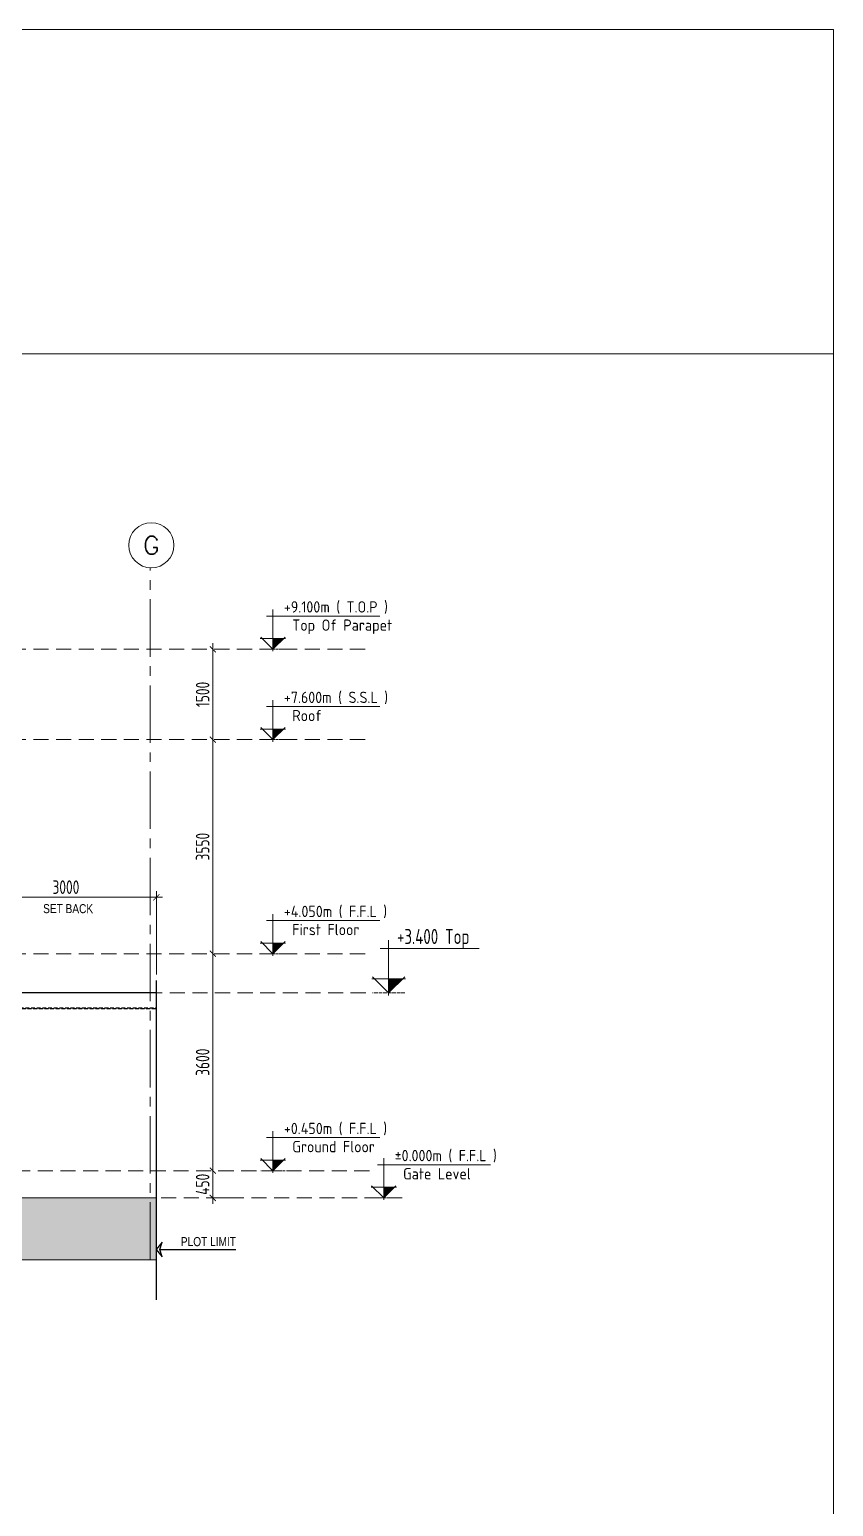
# Model space of a CAD drawing. Header units: millimetres. Extents: x -30697 to 201471, y -29614 to 19378.
# Drawn here: x 188136 to 201471, y -5118 to 19378 of the extents above; entities that cross this region are included whole.
import ezdxf
from ezdxf.enums import TextEntityAlignment as Align

# ---------------------------------------------------------------- set-up
doc = ezdxf.new("R2010")
doc.units = ezdxf.units.MM
doc.header["$MEASUREMENT"] = 0
doc.header["$PDMODE"] = 1
for name, pattern in [('1735 X DT-5BR-ELE_04$0$DASHED', [0.75, 0.5, -0.25]), ('1735 X DT-5BR-ELE_04$0$HIDDEN', [0.375, 0.25, -0.125]), ('ACAD_ISO02W100', [15, 12, -3]), ('CENTER2', [28.575, 19.05, -3.175, 3.175, -3.175])]:
    doc.linetypes.add(name, pattern=pattern)
for name, color, linetype, lineweight, plot in [('00--ORIGIN', 6, 'Continuous', 0, False), ('00--ORIGIN POINT', 200, 'Continuous', 20, False), ('1735 X DT-5BR-ELE_04$0$00--ORIGIN POINT', 200, 'Continuous', 20, False)]:
    doc.layers.add(name, color=color, linetype=linetype, lineweight=lineweight, plot=plot)
for name, color, linetype, lineweight in [('03--GRID', 252, 'CENTER2', 5), ('03--GRIDBUBBLE', 8, 'Continuous', 18), ('03--GRIDTEXT', 4, 'Continuous', 40), ('05--TEXT-3', 3, 'Continuous', 35), ('07--DIM-2', 2, 'Continuous', 25), ('1735 X DT-5BR-ELE_04$0$04--HATCH-3', 251, 'Continuous', 9), ('1735 X DT-5BR-ELE_04$0$06--LINE-00', 8, '1735 X DT-5BR-ELE_04$0$HIDDEN', 25), ('1735 X DT-5BR-ELE_04$0$06--LINE-2', 2, 'Continuous', 25), ('1735 X DT-5BR-ELE_04$0$07--DIM-2', 2, 'Continuous', 25), ('1735 X DT-5BR-ELE_04$0$Q--KERBS', 1, 'Continuous', 18), ('1735 X DT-5BR-ELE_04$0$W--ELV-1', 250, '1735 X DT-5BR-ELE_04$0$DASHED', 9), ('W--ELEV-2', 7, 'Continuous', 20)]:
    doc.layers.add(name, color=color, linetype=linetype, lineweight=lineweight)
doc.layers.add('05--PLOT MARK', color=2, linetype='Continuous')
doc.layers.add('1735 X DT-5BR-ELE_04$0$PLOT', color=10, linetype='Continuous')
doc.styles.add('Ariel', font='arial.ttf', dxfattribs={"width": 0.8})
doc.styles.add('ISO', font='isocp2.shx', dxfattribs={"width": 0.8})
doc.styles.add('ROMANS', font='romans.shx')
doc.dimstyles.new('1-100_AR', dxfattribs={"dimtxt": 225, "dimasz": 100, "dimexe": 100, "dimexo": 100, "dimgap": 0, "dimtad": 0, "dimzin": 12, "dimdsep": 46, "dimtxsty": 'ISO', "dimblk": 'ARCHTICK', "dimcen": 100, "dimdle": 100, "dimclrd": 8, "dimclre": 9, "dimclrt": 2, "dimadec": 0, "dimazin": 0, "dimtfac": 1, "dimtmove": 0, "dimatfit": 2, "dimldrblk": 'ARCHTICK', "dimfxl": 1, "dimtvp": 0.75, "dimtolj": 1, "dimtzin": 12, "dimlwd": 9, "dimlwe": 9, "dimarcsym": 0})

# ---------------------------------------------------------------- blocks, each defined once
blk = doc.blocks.new('1735 X DT-5BR-ELE_04$0$garade 1')
at = {"layer": '1735 X DT-5BR-ELE_04$0$06--LINE-00', "ltscale": 250}
for p, q in [((10, -250), (6390, -250)), ((6390, -265), (10, -265))]:
    blk.add_line(p, q, dxfattribs=at)
at = {"layer": '1735 X DT-5BR-ELE_04$0$07--DIM-2'}
blk.add_lwpolyline([(6400, -3400), (6400, -3400), (6400, -265), (6390, -265), (6390, -250), (6400, -250), (6400, 0), (0, 0), (0, -250), (10, -250), (10, -265), (0, -265), (0, -3100)], dxfattribs=at)
blk = doc.blocks.new('1735 X DT-5BR-ELE_04')
at = {"layer": '1735 X DT-5BR-ELE_04$0$04--HATCH-3'}
h = blk.add_hatch(color=256, dxfattribs=at)
h.dxf.hatch_style = 1
h.paths.add_polyline_path([(160239, 0), (190239, 0), (190239, -1025), (160239, -1025)])
at = {"layer": '1735 X DT-5BR-ELE_04$0$00--ORIGIN POINT', "ltscale": 25}
blk.add_lwpolyline([(160239, 0), (190239, 0), (190239, -1025), (160239, -1025)], close=True, dxfattribs=at)
at = {"layer": '1735 X DT-5BR-ELE_04$0$06--LINE-2', "ltscale": 250}
blk.add_lwpolyline([(190239, 0), (190239, 0)], dxfattribs=at)
at = {"layer": '1735 X DT-5BR-ELE_04$0$07--DIM-2'}
blk.add_lwpolyline([(190239, 0), (190239, 0)], dxfattribs=at)
at = {"layer": '1735 X DT-5BR-ELE_04$0$PLOT', "linetype": '1735 X DT-5BR-ELE_04$0$DASHED', "ltscale": 300, "const_width": 25, "flags": 128}
blk.add_lwpolyline([(190239, 3607), (190239, -1695)], dxfattribs=at)
at = {"layer": '1735 X DT-5BR-ELE_04$0$Q--KERBS'}
blk.add_lwpolyline([(190239, 0), (160239, 0)], dxfattribs=at)
at = {"layer": '1735 X DT-5BR-ELE_04$0$W--ELV-1', "ltscale": 500}
for p, q in [((193701, 9100), (159342, 9100)), ((193701, 9100), (159342, 9100)), ((193701, 7600), (159342, 7600)), ((193701, 4050), (159342, 4050)), ((193712, 3400), (190239, 3400)), ((193773, 450), (159342, 450)), ((194318, 0), (159342, 0))]:
    blk.add_line(p, q, dxfattribs=at)
at = {"layer": '1735 X DT-5BR-ELE_04$0$06--LINE-2'}
blk.add_blockref('1735 X DT-5BR-ELE_04$0$garade 1', (183839, 3400), dxfattribs=at)
blk = doc.blocks.new('*U15')
at = {"color": 2}
for p, q in [((2364, 734), (-141, 734)), ((0, 875), (0, -46)), ((-280, 234), (280, 234)), ((0, 0), (-267, 267)), ((267, 267), (0, 0))]:
    blk.add_line(p, q, dxfattribs=at)
blk.add_solid([(0, 234), (234, 234), (0, 0), (234, 234)], dxfattribs=at)
at = {"layer": '00--ORIGIN POINT', "linetype": 'ACAD_ISO02W100', "ltscale": 5}
blk.add_line((270, 0), (-270, 0), dxfattribs=at)
at = {"style": 'ISO', "width": 0.8}
for tag, p in [('LEVEL', (225, 782)), ('FLOOR', (225, 406))]:
    blk.add_attdef(tag, p, '', height=250, dxfattribs=at)
blk = doc.blocks.new('*U13')
at = {"color": 2}
for p, q in [((0, 875), (0, -46)), ((1503, 734), (-141, 734)), ((0, 0), (-267, 267)), ((267, 267), (0, 0)), ((-280, 234), (280, 234))]:
    blk.add_line(p, q, dxfattribs=at)
blk.add_solid([(0, 234), (234, 234), (0, 0), (234, 234)], dxfattribs=at)
at = {"layer": '00--ORIGIN POINT', "linetype": 'ACAD_ISO02W100', "ltscale": 5}
blk.add_line((270, 0), (-270, 0), dxfattribs=at)
at = {"style": 'ISO', "width": 0.8}
for tag, p in [('LEVEL', (225, 782)), ('FLOOR', (225, 406))]:
    blk.add_attdef(tag, p, '', height=250, dxfattribs=at)
blk = doc.blocks.new('_ArchTick')
at = {"color": 0, "const_width": 0.15}
blk.add_lwpolyline([(-0.5, -0.5), (0.5, 0.5)], dxfattribs=at)
blk = doc.blocks.new('*D53')
at = {"layer": '07--DIM-2', "color": 8, "lineweight": 9, "transparency": 16777216}
blk.add_line((191176, 350), (191176, 4150), dxfattribs=at)
at = {"layer": '07--DIM-2', "color": 9, "lineweight": 9, "transparency": 16777216}
for p, q in [((191263, 4050), (191276, 4050)), ((191263, 450), (191276, 450))]:
    blk.add_line(p, q, dxfattribs=at)
at = {"layer": 'Defpoints', "color": 0, "transparency": 16777216}
for p in [(191163, 4050), (191176, 4050), (191163, 450)]:
    blk.add_point(p, dxfattribs=at)
at = {"layer": '07--DIM-2', "color": 8, "lineweight": 9, "transparency": 16777216, "xscale": 100, "yscale": 100, "zscale": 100}
for p, rotation in [((191176, 4050), 90), ((191176, 450), 270)]:
    blk.add_blockref('_ArchTick', p, dxfattribs=dict(at, rotation=rotation))
at = {"layer": '07--DIM-2', "color": 2, "transparency": 16777216, "insert": (191007, 2250), "char_height": 225, "attachment_point": 5, "rotation": 90, "style": 'ISO'}
blk.add_mtext('\\A1;3600', dxfattribs=at)
blk = doc.blocks.new('*D54')
at = {"layer": '07--DIM-2', "color": 8, "lineweight": 9, "transparency": 16777216}
blk.add_line((191176, 3950), (191176, 7700), dxfattribs=at)
at = {"layer": '07--DIM-2', "color": 9, "lineweight": 9, "transparency": 16777216}
for p, q in [((191263, 7600), (191276, 7600)), ((191263, 4050), (191276, 4050))]:
    blk.add_line(p, q, dxfattribs=at)
at = {"layer": 'Defpoints', "color": 0, "transparency": 16777216}
for p in [(191163, 7600), (191176, 7600), (191163, 4050)]:
    blk.add_point(p, dxfattribs=at)
at = {"layer": '07--DIM-2', "color": 8, "lineweight": 9, "transparency": 16777216, "xscale": 100, "yscale": 100, "zscale": 100}
for p, rotation in [((191176, 7600), 90), ((191176, 4050), 270)]:
    blk.add_blockref('_ArchTick', p, dxfattribs=dict(at, rotation=rotation))
at = {"layer": '07--DIM-2', "color": 2, "transparency": 16777216, "insert": (191007, 5825), "char_height": 225, "attachment_point": 5, "rotation": 90, "style": 'ISO'}
blk.add_mtext('\\A1;3550', dxfattribs=at)
blk = doc.blocks.new('*D55')
at = {"layer": '07--DIM-2', "color": 8, "lineweight": 9, "transparency": 16777216}
blk.add_line((191176, 7500), (191176, 9200), dxfattribs=at)
at = {"layer": '07--DIM-2', "color": 9, "lineweight": 9, "transparency": 16777216}
for p, q in [((191263, 9100), (191276, 9100)), ((191263, 7600), (191276, 7600))]:
    blk.add_line(p, q, dxfattribs=at)
at = {"layer": 'Defpoints', "color": 0, "transparency": 16777216}
for p in [(191163, 9100), (191176, 9100), (191163, 7600)]:
    blk.add_point(p, dxfattribs=at)
at = {"layer": '07--DIM-2', "color": 8, "lineweight": 9, "transparency": 16777216, "xscale": 100, "yscale": 100, "zscale": 100}
for p, rotation in [((191176, 9100), 90), ((191176, 7600), 270)]:
    blk.add_blockref('_ArchTick', p, dxfattribs=dict(at, rotation=rotation))
at = {"layer": '07--DIM-2', "color": 2, "transparency": 16777216, "insert": (191007, 8350), "char_height": 225, "attachment_point": 5, "rotation": 90, "style": 'ISO'}
blk.add_mtext('\\A1;1500', dxfattribs=at)
blk = doc.blocks.new('*D56')
at = {"layer": '07--DIM-2', "color": 8, "lineweight": 9, "transparency": 16777216}
blk.add_line((191176, 550), (191176, -100), dxfattribs=at)
at = {"layer": '07--DIM-2', "color": 9, "lineweight": 9, "transparency": 16777216}
for p, q in [((191263, 450), (191276, 450)), ((191513, 0), (191076, 0))]:
    blk.add_line(p, q, dxfattribs=at)
at = {"layer": 'Defpoints', "color": 0, "transparency": 16777216}
for p in [(191163, 450), (191176, 0), (191613, 0)]:
    blk.add_point(p, dxfattribs=at)
at = {"layer": '07--DIM-2', "color": 8, "lineweight": 9, "transparency": 16777216, "xscale": 100, "yscale": 100, "zscale": 100}
for p, rotation in [((191176, 450), 90), ((191176, 0), 270)]:
    blk.add_blockref('_ArchTick', p, dxfattribs=dict(at, rotation=rotation))
at = {"layer": '07--DIM-2', "color": 2, "transparency": 16777216, "insert": (191007, 225), "char_height": 225, "attachment_point": 5, "rotation": 90, "style": 'ISO'}
blk.add_mtext('\\A1;450', dxfattribs=at)
blk = doc.blocks.new('*D67')
at = {"layer": '07--DIM-2', "color": 8, "lineweight": 9, "transparency": 16777216}
blk.add_line((187139, 4985), (190339, 4985), dxfattribs=at)
at = {"layer": '07--DIM-2', "color": 9, "lineweight": 9, "transparency": 16777216}
for p, q in [((187239, 4848), (187239, 5085)), ((190239, 3707), (190239, 5085))]:
    blk.add_line(p, q, dxfattribs=at)
at = {"layer": 'Defpoints', "color": 0, "transparency": 16777216}
for p in [(190239, 4985), (187239, 4748), (190239, 3607)]:
    blk.add_point(p, dxfattribs=at)
at = {"layer": '07--DIM-2', "color": 8, "lineweight": 9, "transparency": 16777216, "xscale": 100, "yscale": 100, "zscale": 100, "rotation": 180}
blk.add_blockref('_ArchTick', (187239, 4985), dxfattribs=at)
at = {"layer": '07--DIM-2', "color": 8, "lineweight": 9, "transparency": 16777216, "xscale": 100, "yscale": 100, "zscale": 100}
blk.add_blockref('_ArchTick', (190239, 4985), dxfattribs=at)
at = {"layer": '07--DIM-2', "color": 2, "transparency": 16777216, "insert": (188739, 5154), "char_height": 225, "attachment_point": 5, "style": 'ISO'}
blk.add_mtext('\\A1;3000', dxfattribs=at)
blk = doc.blocks.new('GRUDH')
at = {"layer": '03--GRIDBUBBLE'}
blk.add_circle((0, 0), 499, dxfattribs=at)
at = {"layer": '03--GRIDTEXT', "style": 'Ariel', "width": 0.8, "flags": 4}
blk.add_attdef('GRID', text='', height=400, dxfattribs=at).set_placement((0, 0), align=Align.MIDDLE_CENTER)

msp = doc.modelspace()

# ---------------------------------------------------------------- linework, layer by layer
at = {"layer": '00--ORIGIN'}
msp.add_lwpolyline([(201470.782, 19377.856), (-30696.803, 19377.856), (-30696.803, 13997.519), (201470.782, 13997.519)], close=True, dxfattribs=at)
at = {"layer": '03--GRID', "ltscale": 50}
msp.add_line((190138.546, -1025.464), (190138.546, 10449.646), dxfattribs=at)

# ---------------------------------------------------------------- block references
at = {"layer": '03--GRIDBUBBLE'}
ref = msp.add_blockref('GRUDH', (190155.894, 10823.869), dxfattribs=dict(at, xscale=0.75, yscale=0.75, zscale=0.75, rotation=267.345885247266))
ref.add_attrib('GRID', 'G', dxfattribs={"layer": '03--GRIDTEXT', "height": 300, "style": 'ROMANS'}).set_placement((190155.894, 10823.869), align=Align.MIDDLE_CENTER)

# ---------------------------------------------------------------- next in the draw order: block references
msp.add_blockref('1735 X DT-5BR-ELE_04', (0, 0))

# ---------------------------------------------------------------- next in the draw order: linework, layer by layer
at = {"layer": '00--ORIGIN'}
msp.add_lwpolyline([(-30696.803, 13997.519), (201470.782, 13997.519), (201470.782, -29614.447), (-30696.803, -29614.447)], close=True, dxfattribs=at)
at = {"layer": '05--PLOT MARK'}
msp.add_line((190298.772, -855.876), (191560.149, -855.876), dxfattribs=at)
msp.add_lwpolyline([(190238.601, -855.876), (190338.335, -977.959), (190298.772, -855.876), (190338.335, -733.793), (190238.601, -855.876)], dxfattribs=at)

# ---------------------------------------------------------------- next in the draw order: block references
at = {"layer": 'W--ELEV-2'}
ref = msp.add_blockref('*U15', (192172.976, 9100), dxfattribs=dict(at, xscale=0.75, yscale=0.75, zscale=0.75))
ref.add_attrib('LEVEL', '+9.100m ( T.O.P )', (192354.77, 9707.608), dxfattribs={"layer": '0', "height": 187.5, "style": 'ISO'})
ref.add_attrib('FLOOR', 'Top Of Parapet', (192493.883, 9405.998), dxfattribs={"layer": '0', "height": 187.5, "style": 'ISO'})
ref = msp.add_blockref('*U15', (192172.976, 7600), dxfattribs=dict(at, xscale=0.75, yscale=0.75, zscale=0.75))
ref.add_attrib('LEVEL', '+7.600m ( S.S.L )', (192354.77, 8207.608), dxfattribs={"layer": '0', "height": 187.5, "style": 'ISO'})
ref.add_attrib('FLOOR', 'Roof', (192493.883, 7905.998), dxfattribs={"layer": '0', "height": 187.5, "style": 'ISO'})
ref = msp.add_blockref('*U15', (192172.976, 4050), dxfattribs=dict(at, xscale=0.75, yscale=0.75, zscale=0.75))
ref.add_attrib('LEVEL', '+4.050m ( F.F.L )', (192354.77, 4657.608), dxfattribs={"layer": '0', "height": 187.5, "style": 'ISO'})
ref.add_attrib('FLOOR', 'First Floor', (192493.883, 4355.998), dxfattribs={"layer": '0', "height": 187.5, "style": 'ISO'})
ref = msp.add_blockref('*U13', (194092.017, 3400), dxfattribs=at)
ref.add_attrib('LEVEL', '+3.400 Top', (194231.351, 4210.144, -930857.646), dxfattribs={"layer": '0', "height": 250, "style": 'ISO', "width": 0.8})
ref = msp.add_blockref('*U15', (192172.976, 450), dxfattribs=dict(at, xscale=0.75, yscale=0.75, zscale=0.75))
ref.add_attrib('LEVEL', '+0.450m ( F.F.L )', (192354.77, 1057.608), dxfattribs={"layer": '0', "height": 187.5, "style": 'ISO'})
ref.add_attrib('FLOOR', 'Ground Floor', (192493.883, 755.998), dxfattribs={"layer": '0', "height": 187.5, "style": 'ISO'})
ref = msp.add_blockref('*U15', (194010.691, 0), dxfattribs=dict(at, xscale=0.75, yscale=0.75, zscale=0.75))
ref.add_attrib('LEVEL', '%%p0.000m ( F.F.L )', (194192.485, 607.608), dxfattribs={"layer": '0', "height": 187.5, "style": 'ISO'})
ref.add_attrib('FLOOR', 'Gate Level', (194331.598, 305.998), dxfattribs={"layer": '0', "height": 187.5, "style": 'ISO'})

# ---------------------------------------------------------------- next in the draw order: texts
at = {"layer": '05--TEXT-3', "char_height": 150, "width": 1439.99993, "attachment_point": 5, "rotation": 359.9827344, "style": 'Ariel'}
for s, insert in [('SET BACK', (188775.655, 4796.04)), ('PLOT LIMIT', (191102.359, -726.745))]:
    msp.add_mtext(s, dxfattribs=dict(at, insert=insert))

# ---------------------------------------------------------------- next in the draw order: dimensions: what is measured, and where the dimension line sits
at = {"layer": '07--DIM-2'}
for base, p1, p2, picture, middle in [((191175.507, 9100), (191162.582, 7600), (191162.582, 9100), '*D55', (191006.757, 8350)), ((191175.507, 7600), (191162.582, 4050), (191162.582, 7600), '*D54', (191006.757, 5825)), ((191175.507, 4050), (191162.582, 450), (191162.582, 4050), '*D53', (191006.757, 2250)), ((191175.507, 0), (191162.582, 450), (191613.133, 0), '*D56', (191006.757, 225))]:
    dim = msp.add_linear_dim(base=base, p1=p1, p2=p2, angle=90, dimstyle='1-100_AR', override={"dimtmove": 1}, dxfattribs=at)
    dim.commit()
    dim.dimension.update_dxf_attribs({"geometry": picture, "text_midpoint": middle})
dim = msp.add_linear_dim(base=(190238.546, 4984.782), p1=(187238.546, 4747.548), p2=(190238.546, 3607.094), dimstyle='1-100_AR', override={"dimtmove": 1}, dxfattribs=at)
dim.commit()
dim.dimension.update_dxf_attribs({"geometry": '*D67', "text_midpoint": (188738.546, 5153.532)})

doc.saveas('drawing.dxf')
